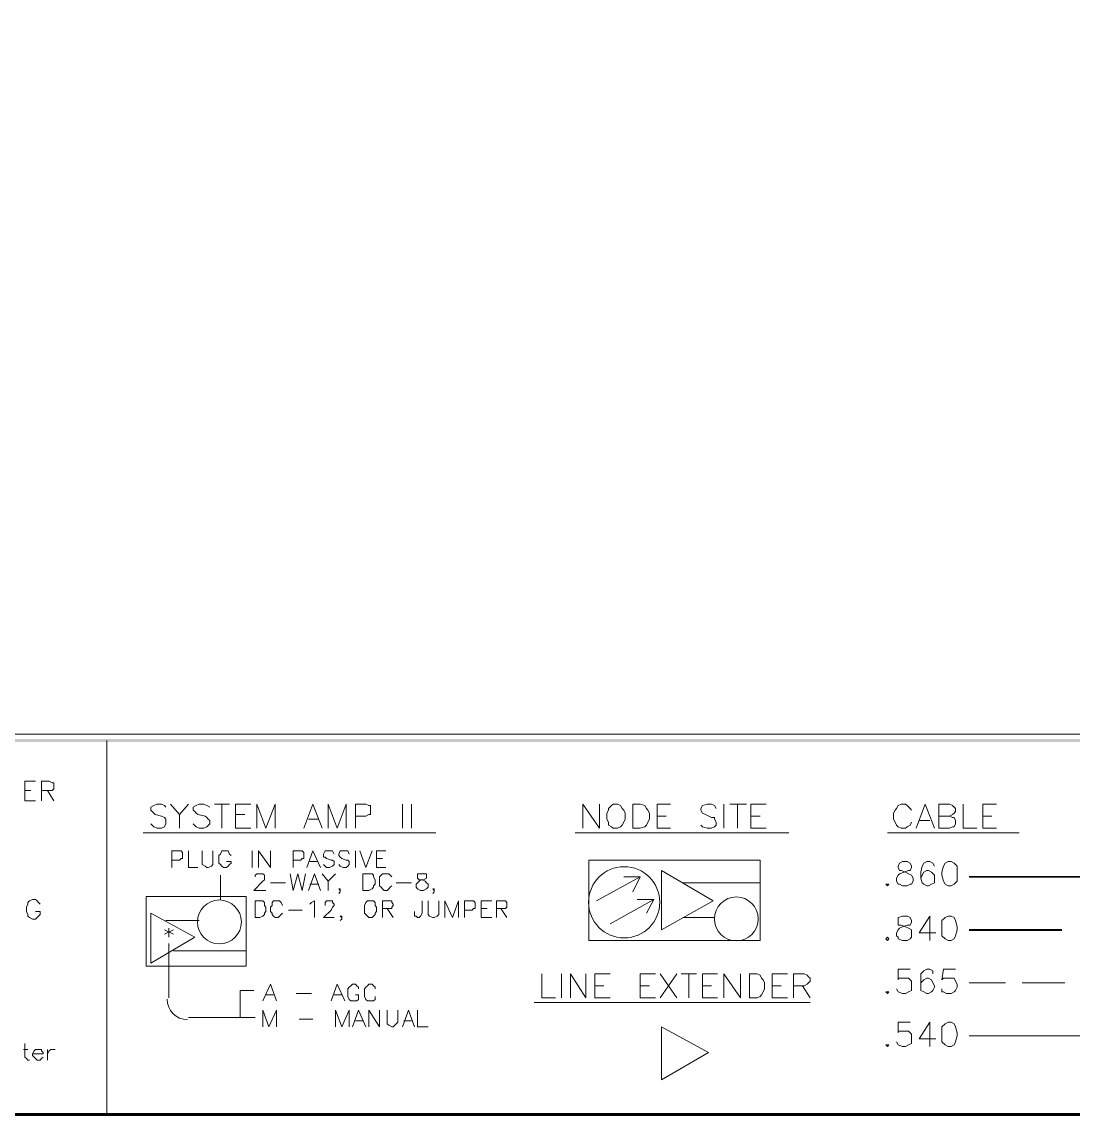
# Model space of a CAD drawing. Header units: millimetres. Extents: x 0.6 to 28.7, y 3.6 to 37.8.
# Drawn here: x 9.706 to 12.598, y 3.618 to 6.63 of the extents above; entities that cross this region are included whole.
import ezdxf

# ---------------------------------------------------------------- set-up
doc = ezdxf.new("R2010")
doc.units = ezdxf.units.MM
doc.layers.add('PDF_FRAME-TB', color=7, linetype='Continuous')

msp = doc.modelspace()

# ---------------------------------------------------------------- linework, layer by layer
at = {"layer": 'PDF_FRAME-TB', "lineweight": 0, "const_width": 0.00834}
msp.add_lwpolyline([(28.6993, 37.8192), (0.5988, 37.8192), (0.5988, 3.6224), (28.6993, 3.6224)], close=True, dxfattribs=at)
at = {"layer": 'PDF_FRAME-TB', "color": 254, "lineweight": 0, "true_color": 0xdcdcdc}
msp.add_lwpolyline([(0.6155, 4.669), (28.6827, 4.669), (28.6827, 37.8025), (0.6155, 37.8025)], close=True, dxfattribs=at)
at = {"layer": 'PDF_FRAME-TB', "lineweight": 9}
msp.add_lwpolyline([(9.9393, 4.6524), (9.9393, 3.6224)], dxfattribs=at)
at = {"layer": 'PDF_FRAME-TB', "color": 8, "lineweight": 0, "true_color": 0x808080}
for points in [[(9.7433, 4.4856), (9.7141, 4.4856), (9.7141, 4.5398), (9.7433, 4.5398)], [(9.76, 4.4856), (9.76, 4.5398), (9.7808, 4.5398), (9.7891, 4.5356), (9.7933, 4.5356), (9.7933, 4.5273), (9.7933, 4.5231), (9.7933, 4.5189), (9.7891, 4.5148), (9.7808, 4.5148), (9.76, 4.5148)], [(9.7141, 4.5148), (9.7308, 4.5148)], [(9.7766, 4.5148), (9.7933, 4.4856)], [(10.1019, 4.4689), (10.0977, 4.4731), (10.0894, 4.4772), (10.0769, 4.4772), (10.0685, 4.4731), (10.0602, 4.4689), (10.0602, 4.4606), (10.0644, 4.4564), (10.0685, 4.4522), (10.0727, 4.448), (10.0894, 4.4439), (10.0977, 4.4397), (10.1019, 4.4355), (10.1019, 4.4314), (10.1019, 4.423), (10.0977, 4.4147), (10.0894, 4.4105), (10.0769, 4.4105), (10.0685, 4.4147), (10.0602, 4.423)], [(10.1144, 4.4772), (10.1394, 4.448), (10.1394, 4.4105)], [(10.1644, 4.4772), (10.1394, 4.448)], [(10.2228, 4.4689), (10.2145, 4.4731), (10.2061, 4.4772), (10.1936, 4.4772), (10.1853, 4.4731), (10.1769, 4.4689), (10.1769, 4.4606), (10.1811, 4.4564), (10.1853, 4.4522), (10.1895, 4.448), (10.2103, 4.4439), (10.2145, 4.4397), (10.2186, 4.4355), (10.2228, 4.4314), (10.2228, 4.423), (10.2145, 4.4147), (10.2061, 4.4105), (10.1936, 4.4105), (10.1853, 4.4147), (10.1769, 4.423)], [(10.2353, 4.4772), (10.277, 4.4772)], [(10.2562, 4.4772), (10.2562, 4.4105)], [(10.3354, 4.4105), (10.2937, 4.4105), (10.2937, 4.4772), (10.3354, 4.4772)], [(10.3521, 4.4105), (10.3521, 4.4772), (10.3771, 4.4105), (10.4021, 4.4772), (10.4021, 4.4105)], [(10.4813, 4.4105), (10.5064, 4.4772), (10.5314, 4.4105)], [(10.5481, 4.4105), (10.5481, 4.4772), (10.5731, 4.4105), (10.5981, 4.4772), (10.5981, 4.4105)], [(10.6231, 4.4105), (10.6231, 4.4772), (10.6523, 4.4772), (10.6606, 4.4731), (10.6648, 4.4731), (10.6648, 4.4647), (10.6648, 4.4564), (10.6648, 4.448), (10.6606, 4.448), (10.6523, 4.4439), (10.6231, 4.4439)], [(10.7524, 4.4772), (10.7524, 4.4105)], [(10.7774, 4.4772), (10.7774, 4.4105)], [(11.2486, 4.4105), (11.2486, 4.4772), (11.2945, 4.4105), (11.2945, 4.4772)], [(11.4904, 4.4105), (11.4529, 4.4105), (11.4529, 4.4772), (11.4904, 4.4772)], [(11.6155, 4.4647), (11.6114, 4.4731), (11.603, 4.4772), (11.5905, 4.4772), (11.578, 4.4731), (11.5738, 4.4647), (11.5738, 4.4606), (11.578, 4.4522), (11.5863, 4.448), (11.603, 4.4397), (11.6114, 4.4397), (11.6114, 4.4355), (11.6155, 4.4272), (11.6155, 4.4189), (11.6114, 4.4147), (11.603, 4.4105), (11.5905, 4.4105), (11.578, 4.4147), (11.5738, 4.4189)], [(11.6364, 4.4772), (11.6364, 4.4105)], [(11.6531, 4.4772), (11.6989, 4.4772)], [(11.6739, 4.4772), (11.6739, 4.4105)], [(11.7531, 4.4105), (11.7114, 4.4105), (11.7114, 4.4772), (11.7531, 4.4772)], [(12.1534, 4.4606), (12.1493, 4.4647), (12.1409, 4.4731), (12.1368, 4.4772), (12.1243, 4.4772), (12.1159, 4.4731), (12.1117, 4.4647), (12.1076, 4.4606), (12.1034, 4.4522), (12.1034, 4.4355), (12.1076, 4.4272), (12.1117, 4.4189), (12.1159, 4.4147), (12.1243, 4.4105), (12.1368, 4.4105), (12.1409, 4.4147), (12.1493, 4.4189), (12.1534, 4.4272)], [(12.166, 4.4105), (12.191, 4.4772), (12.216, 4.4105)], [(12.2577, 4.4439), (12.266, 4.4397), (12.2702, 4.4397), (12.2744, 4.4314), (12.2744, 4.423), (12.2702, 4.4147), (12.266, 4.4147), (12.2577, 4.4105), (12.2285, 4.4105), (12.2285, 4.4772), (12.2577, 4.4772), (12.266, 4.4731), (12.2702, 4.4689), (12.2744, 4.4647), (12.2744, 4.4564), (12.2702, 4.4522), (12.266, 4.448), (12.2577, 4.4439), (12.2285, 4.4439)], [(12.2952, 4.4772), (12.2952, 4.4105), (12.3327, 4.4105)], [(12.387, 4.4105), (12.3494, 4.4105), (12.3494, 4.4772), (12.387, 4.4772)], [(10.2937, 4.448), (10.3187, 4.448)], [(10.4939, 4.4355), (10.523, 4.4355)], [(11.4529, 4.4439), (11.4779, 4.4439)], [(11.7114, 4.4439), (11.7365, 4.4439)], [(12.1743, 4.4314), (12.2035, 4.4314)], [(12.3494, 4.4439), (12.3744, 4.4439)], [(10.0393, 4.398), (10.8441, 4.398)], [(11.2277, 4.398), (11.8157, 4.398)], [(12.0867, 4.398), (12.4495, 4.398)], [(10.1186, 4.3021), (10.1186, 4.348), (10.1394, 4.348), (10.1436, 4.348), (10.1478, 4.3438), (10.1478, 4.3396), (10.1478, 4.3313), (10.1478, 4.3271), (10.1436, 4.3271), (10.1394, 4.3229), (10.1186, 4.3229)], [(10.1644, 4.348), (10.1644, 4.3021), (10.1895, 4.3021)], [(10.202, 4.348), (10.202, 4.3146), (10.202, 4.3104), (10.2103, 4.3063), (10.2145, 4.3021), (10.2186, 4.3021), (10.227, 4.3063), (10.2312, 4.3104), (10.2312, 4.3146), (10.2312, 4.348)], [(10.2812, 4.3355), (10.277, 4.3396), (10.2728, 4.348), (10.2687, 4.348), (10.2603, 4.348), (10.2562, 4.348), (10.252, 4.3396), (10.2478, 4.3355), (10.2478, 4.3313), (10.2478, 4.3188), (10.2478, 4.3146), (10.252, 4.3104), (10.2562, 4.3063), (10.2603, 4.3021), (10.2687, 4.3021), (10.2728, 4.3063), (10.277, 4.3104), (10.2812, 4.3146), (10.2812, 4.3188), (10.2687, 4.3188)], [(10.3396, 4.348), (10.3396, 4.3021)], [(10.3562, 4.3021), (10.3562, 4.348), (10.3896, 4.3021), (10.3896, 4.348)], [(10.4522, 4.3021), (10.4522, 4.348), (10.473, 4.348), (10.4772, 4.348), (10.4813, 4.3438), (10.4813, 4.3396), (10.4813, 4.3313), (10.4813, 4.3271), (10.4772, 4.3271), (10.473, 4.3229), (10.4522, 4.3229)], [(10.4897, 4.3021), (10.5064, 4.348), (10.5272, 4.3021)], [(10.5647, 4.3396), (10.5606, 4.348), (10.5522, 4.348), (10.5439, 4.348), (10.5397, 4.348), (10.5355, 4.3396), (10.5355, 4.3355), (10.5355, 4.3313), (10.5397, 4.3313), (10.5439, 4.3271), (10.5564, 4.3229), (10.5606, 4.3229), (10.5647, 4.3188), (10.5647, 4.3146), (10.5647, 4.3104), (10.5606, 4.3063), (10.5522, 4.3021), (10.5439, 4.3021), (10.5397, 4.3063), (10.5355, 4.3104)], [(10.6064, 4.3396), (10.6023, 4.348), (10.5981, 4.348), (10.5898, 4.348), (10.5814, 4.348), (10.5772, 4.3396), (10.5772, 4.3355), (10.5814, 4.3313), (10.5856, 4.3271), (10.5981, 4.3229), (10.6023, 4.3229), (10.6064, 4.3188), (10.6064, 4.3146), (10.6064, 4.3104), (10.6023, 4.3063), (10.5981, 4.3021), (10.5898, 4.3021), (10.5814, 4.3063), (10.5772, 4.3104)], [(10.6231, 4.348), (10.6231, 4.3021)], [(10.6356, 4.348), (10.6523, 4.3021), (10.669, 4.348)], [(10.7065, 4.3021), (10.6815, 4.3021), (10.6815, 4.348), (10.7065, 4.348)], [(10.498, 4.3188), (10.5189, 4.3188)], [(10.6815, 4.3271), (10.6982, 4.3271)], [(12.216, 4.3063), (12.2118, 4.3146), (12.2035, 4.3188), (12.1951, 4.3188), (12.1868, 4.3146), (12.1826, 4.3063), (12.1785, 4.2896), (12.1785, 4.2729), (12.1826, 4.2604), (12.1868, 4.2562), (12.1951, 4.2521), (12.1993, 4.2521), (12.2077, 4.2562), (12.216, 4.2604), (12.216, 4.2687), (12.216, 4.2729), (12.216, 4.2812), (12.2077, 4.2896), (12.1993, 4.2938), (12.1951, 4.2938), (12.1868, 4.2896), (12.1826, 4.2812), (12.1785, 4.2729)], [(10.252, 4.2145), (10.252, 4.2812)], [(10.3479, 4.2771), (10.3479, 4.2812), (10.3521, 4.2854), (10.3562, 4.2854), (10.3646, 4.2854), (10.3688, 4.2854), (10.3729, 4.2812), (10.3729, 4.2771), (10.3729, 4.2729), (10.3729, 4.2687), (10.3688, 4.2646), (10.3437, 4.2396), (10.3771, 4.2396)], [(10.4438, 4.2854), (10.4522, 4.2396), (10.4647, 4.2854), (10.4772, 4.2396), (10.4855, 4.2854)], [(10.4939, 4.2396), (10.5105, 4.2854), (10.5272, 4.2396)], [(10.5314, 4.2854), (10.5481, 4.2646), (10.5481, 4.2396)], [(10.5689, 4.2854), (10.5481, 4.2646)], [(10.7232, 4.2771), (10.719, 4.2812), (10.7149, 4.2854), (10.7107, 4.2854), (10.7023, 4.2854), (10.6982, 4.2854), (10.694, 4.2812), (10.6898, 4.2771), (10.6898, 4.2687), (10.6898, 4.2562), (10.6898, 4.2521), (10.694, 4.2479), (10.6982, 4.2437), (10.7023, 4.2396), (10.7107, 4.2396), (10.7149, 4.2437), (10.719, 4.2479), (10.7232, 4.2521)], [(11.2861, 4.2104), (11.407, 4.2771), (11.3612, 4.2771)], [(11.407, 4.2771), (11.3862, 4.2354)], [(10.3896, 4.2604), (10.4313, 4.2604)], [(10.498, 4.2562), (10.523, 4.2562)], [(10.7357, 4.2604), (10.7774, 4.2604)], [(11.5238, 4.2604), (11.7365, 4.2604)], [(10.5814, 4.2437), (10.5814, 4.2396), (10.5772, 4.2437), (10.5814, 4.2437), (10.5814, 4.2396), (10.5814, 4.2354), (10.5772, 4.2312)], [(10.8399, 4.2437), (10.8399, 4.2396), (10.8358, 4.2437), (10.8399, 4.2437), (10.8399, 4.2396), (10.8399, 4.2354), (10.8358, 4.2312)], [(9.7558, 4.202), (9.7516, 4.2062), (9.7475, 4.2104), (9.7433, 4.2145), (9.7349, 4.2145), (9.7266, 4.2104), (9.7224, 4.2062), (9.7224, 4.202), (9.7183, 4.1937), (9.7183, 4.1812), (9.7224, 4.1728), (9.7224, 4.1687), (9.7266, 4.1645), (9.7349, 4.1603), (9.7433, 4.1603), (9.7475, 4.1645), (9.7516, 4.1687), (9.7558, 4.1728), (9.7558, 4.1812), (9.7433, 4.1812)], [(10.423, 4.1979), (10.4188, 4.2062), (10.4146, 4.2104), (10.4105, 4.2104), (10.4021, 4.2104), (10.3979, 4.2104), (10.3938, 4.2062), (10.3938, 4.1979), (10.3896, 4.1937), (10.3896, 4.1812), (10.3938, 4.177), (10.3938, 4.1728), (10.3979, 4.1687), (10.4021, 4.1645), (10.4105, 4.1645), (10.4146, 4.1687), (10.4188, 4.1728), (10.423, 4.177)], [(10.498, 4.202), (10.5022, 4.2062), (10.5105, 4.2104), (10.5105, 4.1645)], [(10.5397, 4.1979), (10.5397, 4.202), (10.5397, 4.2062), (10.5439, 4.2104), (10.5481, 4.2104), (10.5564, 4.2104), (10.5606, 4.2104), (10.5606, 4.2062), (10.5647, 4.202), (10.5647, 4.1979), (10.5606, 4.1937), (10.5564, 4.1853), (10.5355, 4.1645), (10.5647, 4.1645)], [(10.6982, 4.1645), (10.6982, 4.2104), (10.7149, 4.2104), (10.7232, 4.2104), (10.7232, 4.2062), (10.7274, 4.202), (10.7274, 4.1979), (10.7232, 4.1937), (10.7232, 4.1895), (10.7149, 4.1895), (10.6982, 4.1895)], [(10.7107, 4.1895), (10.7274, 4.1645)], [(10.8066, 4.2104), (10.8066, 4.177), (10.8024, 4.1687), (10.7982, 4.1645), (10.7941, 4.1645), (10.7899, 4.1687), (10.7857, 4.1687), (10.7857, 4.177), (10.7857, 4.1812)], [(10.8233, 4.2104), (10.8233, 4.177), (10.8233, 4.1728), (10.8274, 4.1687), (10.8358, 4.1645), (10.8399, 4.1645), (10.8483, 4.1687), (10.8525, 4.1728), (10.8525, 4.177), (10.8525, 4.2104)], [(10.8691, 4.1645), (10.8691, 4.2104), (10.89, 4.1645), (10.9067, 4.2104), (10.9067, 4.1645)], [(10.9233, 4.1645), (10.9233, 4.2104), (10.9442, 4.2104), (10.9484, 4.2104), (10.9525, 4.2062), (10.9525, 4.202), (10.9525, 4.1937), (10.9525, 4.1895), (10.9484, 4.1895), (10.9442, 4.1853), (10.9233, 4.1853)], [(10.9984, 4.1645), (10.9692, 4.1645), (10.9692, 4.2104), (10.9984, 4.2104)], [(10.9692, 4.1895), (10.9859, 4.1895)], [(11.0109, 4.1645), (11.0109, 4.2104), (11.0276, 4.2104), (11.0359, 4.2104), (11.0401, 4.2062), (11.0401, 4.202), (11.0401, 4.1979), (11.0401, 4.1937), (11.0359, 4.1895), (11.0276, 4.1895), (11.0109, 4.1895)], [(11.0234, 4.1895), (11.0401, 4.1645)], [(11.3236, 4.1478), (11.4446, 4.2145)], [(11.3987, 4.2145), (11.4446, 4.2145), (11.4237, 4.177)], [(10.1936, 4.1562), (10.1019, 4.1562)], [(10.4396, 4.1853), (10.4772, 4.1853)], [(10.5856, 4.1687), (10.5856, 4.1645), (10.5814, 4.1687), (10.5856, 4.1687), (10.5856, 4.1645), (10.5856, 4.1603), (10.5814, 4.1562)], [(11.6114, 4.1645), (11.5238, 4.1645)], [(12.2035, 4.1019), (12.2035, 4.1687), (12.1743, 4.1228), (12.2202, 4.1228)], [(10.0977, 4.1311), (10.1227, 4.1186)], [(10.1227, 4.1311), (10.0977, 4.1186)], [(10.1102, 4.1353), (10.1102, 4.1103)], [(10.1102, 3.9435), (10.1102, 4.0936)], [(10.1227, 4.0728), (10.3229, 4.0728)], [(11.136, 4.0102), (11.136, 3.9435), (11.1735, 3.9435)], [(11.1902, 4.0102), (11.1902, 3.9435)], [(11.2152, 3.9435), (11.2152, 4.0102), (11.2569, 3.9435), (11.2569, 4.0102)], [(11.3236, 3.9435), (11.2819, 3.9435), (11.2819, 4.0102), (11.3236, 4.0102)], [(11.4487, 3.9435), (11.407, 3.9435), (11.407, 4.0102), (11.4487, 4.0102)], [(11.4613, 4.0102), (11.5071, 3.9435)], [(11.5071, 4.0102), (11.4613, 3.9435)], [(11.5196, 4.0102), (11.5613, 4.0102)], [(11.5405, 4.0102), (11.5405, 3.9435)], [(11.6197, 3.9435), (11.578, 3.9435), (11.578, 4.0102), (11.6197, 4.0102)], [(11.6364, 3.9435), (11.6364, 4.0102), (11.6823, 3.9435), (11.6823, 4.0102)], [(11.8115, 3.9435), (11.7698, 3.9435), (11.7698, 4.0102), (11.8115, 4.0102)], [(11.8282, 3.9435), (11.8282, 4.0102), (11.8574, 4.0102), (11.8657, 4.006), (11.8699, 4.0019), (11.8741, 3.9977), (11.8741, 3.9894), (11.8699, 3.9852), (11.8657, 3.981), (11.8574, 3.9769), (11.8282, 3.9769)], [(12.1493, 4.0227), (12.1159, 4.0227), (12.1159, 3.9935), (12.1159, 3.9977), (12.1284, 3.9977), (12.1368, 3.9977), (12.1451, 3.9977), (12.1534, 3.9894), (12.1534, 3.981), (12.1534, 3.9727), (12.1534, 3.9643), (12.1451, 3.9602), (12.1368, 3.956), (12.1284, 3.956), (12.1159, 3.9602), (12.1117, 3.9685)], [(12.2118, 4.0102), (12.2118, 4.0185), (12.2035, 4.0227), (12.1951, 4.0227), (12.1868, 4.0185), (12.1785, 4.0102), (12.1785, 3.9935), (12.1785, 3.9769), (12.1785, 3.9643), (12.1868, 3.9602), (12.1951, 3.956), (12.1993, 3.956), (12.2077, 3.9602), (12.2118, 3.9643), (12.216, 3.9727), (12.216, 3.9769), (12.2118, 3.9852), (12.2077, 3.9935), (12.1993, 3.9977), (12.1951, 3.9977), (12.1868, 3.9935), (12.1785, 3.9852), (12.1785, 3.9769)], [(12.2744, 4.0227), (12.241, 4.0227), (12.2368, 3.9935), (12.241, 3.9977), (12.2493, 3.9977), (12.2619, 3.9977), (12.2702, 3.9977), (12.2744, 3.9894), (12.2785, 3.981), (12.2785, 3.9727), (12.2744, 3.9643), (12.2702, 3.9602), (12.2619, 3.956), (12.2493, 3.956), (12.241, 3.9602), (12.2368, 3.9602), (12.2368, 3.9685)], [(10.3688, 3.9352), (10.3896, 3.981), (10.4063, 3.9352)], [(10.5564, 3.9352), (10.5731, 3.981), (10.5939, 3.9352)], [(10.6315, 3.9685), (10.6315, 3.9727), (10.6273, 3.9769), (10.6231, 3.981), (10.6148, 3.981), (10.6106, 3.9769), (10.6064, 3.9727), (10.6023, 3.9685), (10.6023, 3.9643), (10.6023, 3.9518), (10.6023, 3.9477), (10.6064, 3.9393), (10.6106, 3.9352), (10.6148, 3.9352), (10.6231, 3.9352), (10.6273, 3.9352), (10.6315, 3.9393), (10.6315, 3.9477), (10.6315, 3.9518), (10.6231, 3.9518)], [(10.6773, 3.9685), (10.6773, 3.9727), (10.6732, 3.9769), (10.669, 3.981), (10.6606, 3.981), (10.6565, 3.9769), (10.6523, 3.9727), (10.6481, 3.9685), (10.6481, 3.9643), (10.6481, 3.9518), (10.6481, 3.9477), (10.6523, 3.9393), (10.6565, 3.9352), (10.6606, 3.9352), (10.669, 3.9352), (10.6732, 3.9352), (10.6773, 3.9393), (10.6773, 3.9477)], [(11.2819, 3.9769), (11.307, 3.9769)], [(11.407, 3.9769), (11.4321, 3.9769)], [(11.578, 3.9769), (11.603, 3.9769)], [(11.7698, 3.9769), (11.7948, 3.9769)], [(11.8532, 3.9769), (11.8741, 3.9435)], [(10.3437, 3.9643), (10.3062, 3.9643), (10.3062, 3.8893)], [(10.3771, 3.9518), (10.3979, 3.9518)], [(10.4605, 3.956), (10.5022, 3.956)], [(10.5647, 3.9518), (10.5856, 3.9518)], [(11.1152, 3.931), (11.8741, 3.931)], [(10.1644, 3.8893), (10.3479, 3.8893)], [(10.3688, 3.8643), (10.3688, 3.9101), (10.3854, 3.8643), (10.4063, 3.9101), (10.4063, 3.8643)], [(10.4688, 3.8851), (10.5064, 3.8851)], [(10.5689, 3.8643), (10.5689, 3.9101), (10.5856, 3.8643), (10.6064, 3.9101), (10.6064, 3.8643)], [(10.6148, 3.8643), (10.6315, 3.9101), (10.6523, 3.8643)], [(10.6606, 3.8643), (10.6606, 3.9101), (10.6898, 3.8643), (10.6898, 3.9101)], [(10.7107, 3.9101), (10.7107, 3.8768), (10.7107, 3.8726), (10.7149, 3.8684), (10.7232, 3.8643), (10.7274, 3.8643), (10.7315, 3.8684), (10.7357, 3.8726), (10.7399, 3.8768), (10.7399, 3.9101)], [(10.7524, 3.8643), (10.7691, 3.9101), (10.7857, 3.8643)], [(10.7941, 3.9101), (10.7941, 3.8643), (10.8233, 3.8643)], [(10.6231, 3.8809), (10.644, 3.8809)], [(10.7566, 3.8809), (10.7774, 3.8809)], [(12.1493, 3.8768), (12.1159, 3.8768), (12.1159, 3.8476), (12.1159, 3.8518), (12.1284, 3.8518), (12.1368, 3.8518), (12.1451, 3.8518), (12.1534, 3.8434), (12.1534, 3.8351), (12.1534, 3.8267), (12.1534, 3.8184), (12.1451, 3.8142), (12.1368, 3.8101), (12.1284, 3.8101), (12.1159, 3.8142), (12.1117, 3.8226)], [(12.2035, 3.8101), (12.2035, 3.8768), (12.1743, 3.8309), (12.2202, 3.8309)], [(9.7099, 3.8017), (9.7224, 3.8017)], [(9.7141, 3.8184), (9.7141, 3.7809), (9.7183, 3.7767), (9.7224, 3.7725), (9.7266, 3.7725)], [(9.7349, 3.7892), (9.7641, 3.7892), (9.7641, 3.7934), (9.76, 3.7975), (9.76, 3.8017), (9.7558, 3.8017), (9.7475, 3.8017), (9.7433, 3.8017), (9.7391, 3.7975), (9.7349, 3.7892), (9.7349, 3.785), (9.7391, 3.7809), (9.7433, 3.7767), (9.7475, 3.7725), (9.7558, 3.7725), (9.76, 3.7767), (9.7641, 3.7809)], [(9.7766, 3.8017), (9.7766, 3.7725)], [(9.7766, 3.7892), (9.7808, 3.7975), (9.785, 3.8017), (9.7891, 3.8017), (9.7975, 3.8017)]]:
    msp.add_lwpolyline(points, dxfattribs=at)
for points in [[(11.332, 4.4772), (11.3278, 4.4731), (11.3195, 4.4647), (11.3195, 4.4606), (11.3153, 4.4522), (11.3153, 4.4355), (11.3195, 4.4272), (11.3195, 4.4189), (11.3278, 4.4147), (11.332, 4.4105), (11.3445, 4.4105), (11.3528, 4.4147), (11.357, 4.4189), (11.3612, 4.4272), (11.3653, 4.4355), (11.3653, 4.4522), (11.3612, 4.4606), (11.357, 4.4647), (11.3528, 4.4731), (11.3445, 4.4772)], [(11.3862, 4.4105), (11.3862, 4.4772), (11.407, 4.4772), (11.4196, 4.4731), (11.4237, 4.4647), (11.4279, 4.4606), (11.4321, 4.4522), (11.4321, 4.4355), (11.4279, 4.4272), (11.4237, 4.4189), (11.4196, 4.4147), (11.407, 4.4105)], [(11.7365, 4.1019), (11.2653, 4.1019), (11.2653, 4.3229), (11.7365, 4.3229)], [(12.1284, 4.3188), (12.1201, 4.3146), (12.1159, 4.3063), (12.1159, 4.3021), (12.1201, 4.2938), (12.1243, 4.2938), (12.1368, 4.2896), (12.1451, 4.2854), (12.1534, 4.2812), (12.1576, 4.2729), (12.1576, 4.2646), (12.1534, 4.2562), (12.1493, 4.2562), (12.1409, 4.2521), (12.1284, 4.2521), (12.1201, 4.2562), (12.1159, 4.2562), (12.1117, 4.2646), (12.1117, 4.2729), (12.1159, 4.2812), (12.1201, 4.2854), (12.1326, 4.2896), (12.1451, 4.2938), (12.1493, 4.2938), (12.1534, 4.3021), (12.1534, 4.3063), (12.1493, 4.3146), (12.1409, 4.3188)], [(12.2535, 4.3188), (12.2452, 4.3146), (12.241, 4.3063), (12.2368, 4.2896), (12.2368, 4.2812), (12.241, 4.2646), (12.2452, 4.2562), (12.2535, 4.2521), (12.2619, 4.2521), (12.2702, 4.2562), (12.2785, 4.2646), (12.2785, 4.2812), (12.2785, 4.2896), (12.2785, 4.3063), (12.2702, 4.3146), (12.2619, 4.3188)], [(10.644, 4.2396), (10.644, 4.2854), (10.6606, 4.2854), (10.669, 4.2854), (10.6732, 4.2812), (10.6732, 4.2771), (10.6773, 4.2687), (10.6773, 4.2562), (10.6732, 4.2521), (10.6732, 4.2479), (10.669, 4.2437), (10.6606, 4.2396)], [(10.8024, 4.2854), (10.7941, 4.2854), (10.7941, 4.2812), (10.7941, 4.2771), (10.7941, 4.2729), (10.7982, 4.2687), (10.8066, 4.2687), (10.8149, 4.2646), (10.8191, 4.2604), (10.8233, 4.2562), (10.8233, 4.2479), (10.8191, 4.2437), (10.8108, 4.2396), (10.8024, 4.2396), (10.7941, 4.2437), (10.7899, 4.2479), (10.7899, 4.2562), (10.7941, 4.2604), (10.7982, 4.2646), (10.8024, 4.2687), (10.8108, 4.2687), (10.8191, 4.2729), (10.8191, 4.2771), (10.8191, 4.2812), (10.8191, 4.2854), (10.8108, 4.2854)], [(11.4654, 4.2938), (11.4654, 4.1311), (11.6072, 4.2104)], [(12.0867, 4.2562), (12.0826, 4.2562), (12.0867, 4.2521), (12.0909, 4.2562)], [(10.3229, 4.0311), (10.0477, 4.0311), (10.0477, 4.2229), (10.3229, 4.2229)], [(10.3479, 4.1645), (10.3479, 4.2104), (10.3604, 4.2104), (10.3688, 4.2104), (10.3729, 4.2062), (10.3729, 4.1979), (10.3771, 4.1937), (10.3771, 4.1812), (10.3729, 4.177), (10.3729, 4.1728), (10.3688, 4.1687), (10.3604, 4.1645)], [(10.6606, 4.2104), (10.6565, 4.2104), (10.6523, 4.2062), (10.6481, 4.1979), (10.6481, 4.1937), (10.6481, 4.1812), (10.6481, 4.177), (10.6523, 4.1728), (10.6565, 4.1687), (10.6606, 4.1645), (10.669, 4.1645), (10.6732, 4.1687), (10.6773, 4.1728), (10.6773, 4.177), (10.6815, 4.1812), (10.6815, 4.1937), (10.6773, 4.1979), (10.6773, 4.2062), (10.6732, 4.2104), (10.669, 4.2104)], [(10.0602, 4.0394), (10.0602, 4.177), (10.1811, 4.1103)], [(12.1284, 4.1687), (12.1159, 4.1645), (12.1159, 4.1562), (12.1159, 4.152), (12.1159, 4.1436), (12.1243, 4.1436), (12.1368, 4.1395), (12.1451, 4.1353), (12.1534, 4.1311), (12.1534, 4.1228), (12.1534, 4.1145), (12.1534, 4.1103), (12.1493, 4.1061), (12.1409, 4.1019), (12.1284, 4.1019), (12.1159, 4.1061), (12.1159, 4.1103), (12.1117, 4.1145), (12.1117, 4.1228), (12.1159, 4.1311), (12.1201, 4.1353), (12.1284, 4.1395), (12.1409, 4.1436), (12.1493, 4.1436), (12.1534, 4.152), (12.1534, 4.1562), (12.1493, 4.1645), (12.1409, 4.1687)], [(12.2535, 4.1687), (12.2452, 4.1645), (12.2368, 4.1562), (12.2368, 4.1395), (12.2368, 4.1311), (12.2368, 4.1145), (12.2452, 4.1061), (12.2535, 4.1019), (12.2619, 4.1019), (12.2702, 4.1061), (12.2744, 4.1145), (12.2785, 4.1311), (12.2785, 4.1395), (12.2744, 4.1562), (12.2702, 4.1645), (12.2619, 4.1687)], [(12.0867, 4.1103), (12.0826, 4.1061), (12.0867, 4.1019), (12.0909, 4.1061)], [(11.7073, 3.9435), (11.7073, 4.0102), (11.7281, 4.0102), (11.7365, 4.006), (11.7406, 3.9977), (11.7448, 3.9935), (11.749, 3.9852), (11.749, 3.9685), (11.7448, 3.9602), (11.7406, 3.9518), (11.7365, 3.9477), (11.7281, 3.9435)], [(12.0867, 3.9602), (12.0826, 3.9602), (12.0867, 3.956), (12.0909, 3.9602)], [(11.5947, 3.7934), (11.4654, 3.8643), (11.4654, 3.7183)], [(12.2535, 3.8768), (12.2452, 3.8726), (12.2368, 3.8643), (12.2368, 3.8476), (12.2368, 3.8392), (12.2368, 3.8226), (12.2452, 3.8142), (12.2535, 3.8101), (12.2619, 3.8101), (12.2702, 3.8142), (12.2744, 3.8226), (12.2785, 3.8392), (12.2785, 3.8476), (12.2744, 3.8643), (12.2702, 3.8726), (12.2619, 3.8768)], [(12.0867, 3.8142), (12.0826, 3.8142), (12.0867, 3.8101), (12.0909, 3.8142)]]:
    msp.add_lwpolyline(points, close=True, dxfattribs=at)
for points in [[(11.4605, 4.2068, 1), (11.2646, 4.2068, 1)], [(11.7316, 4.161, 1), (11.6107, 4.161, 1)], [(10.1887, 4.1526, 1), (10.3096, 4.1526, 1)]]:
    msp.add_lwpolyline(points, format="xyb", close=True, dxfattribs=at)
at = {"layer": 'PDF_FRAME-TB', "color": 242, "lineweight": 35, "true_color": 0xdd0037}
msp.add_lwpolyline([(12.3119, 4.2771), (13.0458, 4.2771)], dxfattribs=at)
at = {"layer": 'PDF_FRAME-TB', "color": 151, "lineweight": 40, "true_color": 0x7fbfff}
msp.add_lwpolyline([(12.3119, 4.1311), (12.5663, 4.1311)], dxfattribs=at)
at = {"layer": 'PDF_FRAME-TB', "color": 23, "lineweight": 13, "true_color": 0xdd8a6e}
for points in [[(12.3119, 3.9852), (12.412, 3.9852)], [(12.4578, 3.9852), (12.5746, 3.9852)]]:
    msp.add_lwpolyline(points, dxfattribs=at)
at = {"layer": 'PDF_FRAME-TB', "color": 172, "lineweight": 9, "true_color": 0x0000dd}
msp.add_lwpolyline([(12.3119, 3.8392), (13.0458, 3.8392)], dxfattribs=at)
at = {"layer": 'PDF_FRAME-TB', "color": 8, "lineweight": 0, "true_color": 0x808080}
msp.add_arc((10.1616, 3.94), 0.0563, 180, 270, dxfattribs=at)
at = {"layer": 'PDF_FRAME-TB', "transparency": 33554559}
for points in [[(0.5988, 4.6565), (0.5988, 4.6482), (28.6993, 4.6565)], [(0.5988, 4.6482), (28.6993, 4.6565), (28.6993, 4.6482)]]:
    msp.add_solid(points, dxfattribs=at)

doc.saveas('drawing.dxf')
